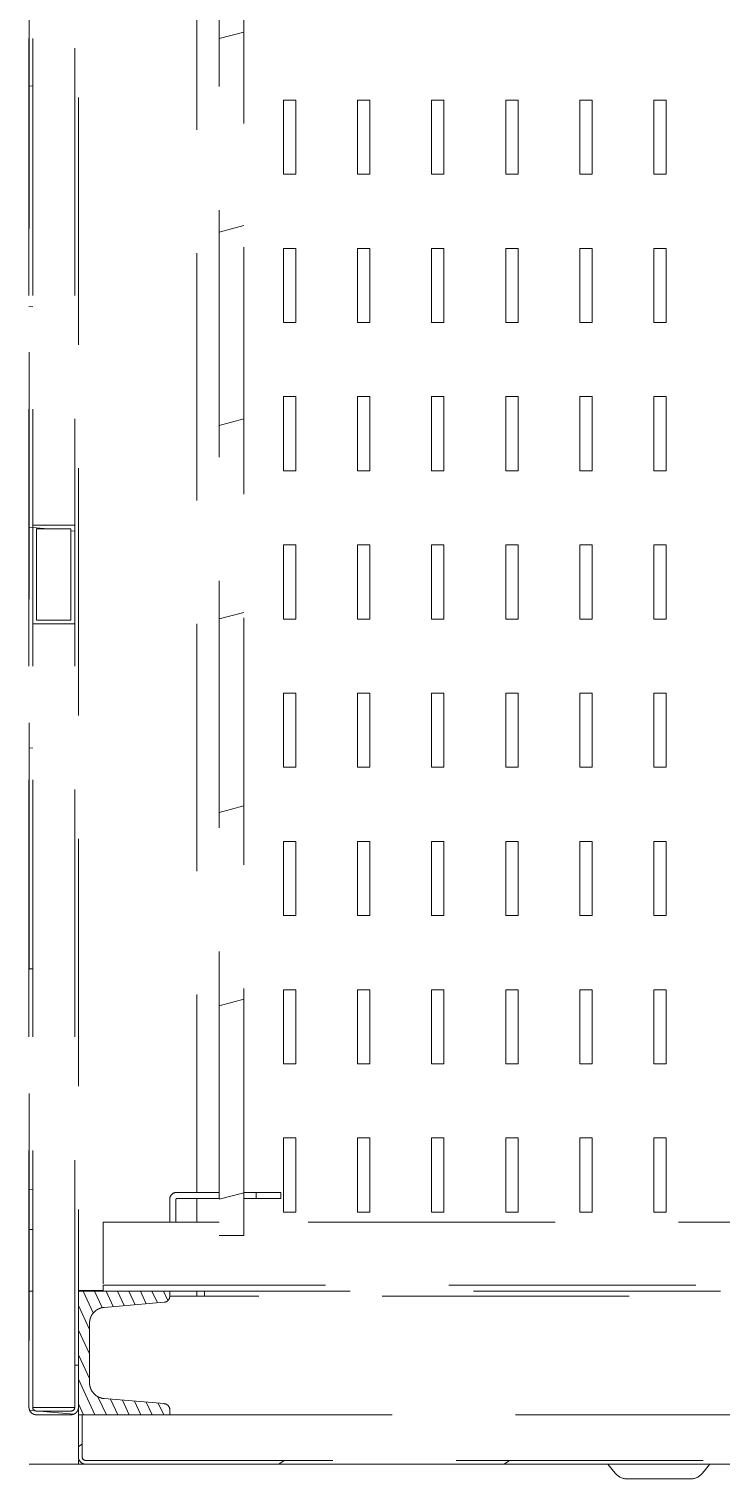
# Model space of a CAD drawing. Extents: x 3213259 to 3716512, y 332899 to 392399.
# Drawn here: x 3513283 to 3513633, y 362632 to 363366 of the extents above; entities that cross this region are included whole.
import ezdxf

# ---------------------------------------------------------------- set-up
doc = ezdxf.new("R2010")
doc.units = 0
doc.header["$LTSCALE"] = 1000
doc.header["$MEASUREMENT"] = 0
doc.linetypes.add('HIDDEN', pattern=[0.375, 0.25, -0.125])

# ---------------------------------------------------------------- blocks, each defined once
blk = doc.blocks.new('接地电阻3')
at = {"color": 5, "linetype": 'HIDDEN', "lineweight": 0, "ltscale": 0.5}
for p, q in [((193802.07, -74481.67), (193833.71, -74481.67)), ((194136.61, -74489.17), (192636.61, -74489.17)), ((192636.61, -74489.17), (194136.61, -74489.17)), ((194107.89, -74489.17), (192665.39, -74489.17)), ((194107.89, -74489.17), (192665.39, -74489.17)), ((194107.89, -74491.05), (192665.39, -74491.05)), ((194107.89, -74491.05), (192665.39, -74491.05)), ((193795.83, -74484.6), (193792.01, -74489.17)), ((193839.95, -74484.6), (193843.77, -74489.17)), ((193893.43, -74491.05), (193896.11, -74489.17)), ((194007.52, -74491.05), (194010.2, -74489.17)), ((194109.76, -74489.17), (194111.64, -74489.17)), ((194111.64, -74489.17), (194111.64, -74491.3)), ((194136.61, -75989.17), (194136.61, -74489.17)), ((194109.76, -74492.92), (194109.76, -74514.17)), ((194109.76, -74492.92), (194109.76, -74514.17)), ((194109.76, -74499.34), (194111.64, -74498.03)), ((194111.64, -74492.92), (194111.64, -75985.42)), ((194111.64, -74492.92), (194111.64, -74514.17)), ((192640.39, -74514.17), (194132.89, -74514.17)), ((194065.39, -74514.17), (194065.39, -74516.67)), ((194111.64, -74514.17), (194065.39, -74514.17)), ((194065.39, -74514.17), (194065.39, -74516.67)), ((194068.25, -74519.79), (194098.58, -74522.36)), ((194068.25, -74519.79), (194098.58, -74522.36)), ((194071.22, -74520.04), (194068.48, -74514.17)), ((194077.26, -74520.55), (194074.28, -74514.17)), ((194083.3, -74521.06), (194080.08, -74514.17)), ((194089.33, -74521.57), (194085.88, -74514.17)), ((194095.37, -74522.09), (194091.68, -74514.17)), ((194101.74, -74523.3), (194097.48, -74514.17)), ((194111.64, -74532.1), (194103.28, -74514.17)), ((194111.64, -74519.66), (194109.08, -74514.17)), ((194109.76, -74514.17), (194111.64, -74514.17)), ((194111.64, -74576.67), (194111.64, -74514.17)), ((194111.64, -74517.92), (194111.64, -74539.17)), ((194113.51, -74517.92), (194113.51, -75960.42)), ((194113.51, -74517.92), (194113.51, -74539.17)), ((194113.77, -74517.92), (194132.89, -74517.92)), ((194113.85, -74514.5), (194131.51, -74516.05)), ((194132.89, -74514.17), (194115.39, -74514.17)), ((194132.89, -74516.05), (194115.39, -74516.05)), ((194132.89, -74516.05), (194115.39, -74516.05)), ((194132.99, -74517.92), (194134.53, -74517.92)), ((194133.72, -74516.24), (194136.35, -74516.47)), ((194134.76, -74517.92), (194134.76, -75960.42)), ((194134.76, -74576.67), (194134.76, -74517.92)), ((194136.64, -74517.92), (194136.64, -75960.42)), ((194136.64, -74576.67), (194136.64, -74517.92)), ((194106.01, -74530.45), (194106.01, -74560.39)), ((194106.01, -74530.45), (194106.01, -74560.39)), ((194111.64, -74544.54), (194106.01, -74532.47)), ((194113.51, -74539.17), (194111.64, -74539.17)), ((194113.51, -74539.17), (194111.64, -74539.17)), ((194111.64, -74556.97), (194106.01, -74544.91)), ((194111.64, -74569.41), (194106.01, -74557.35)), ((194068.63, -74576.67), (194066.39, -74571.88)), ((194098.58, -74568.49), (194068.25, -74571.06)), ((194098.58, -74568.49), (194068.25, -74571.06)), ((194074.43, -74576.67), (194071.68, -74570.77)), ((194080.23, -74576.67), (194077.26, -74570.3)), ((194086.03, -74576.67), (194082.83, -74569.82)), ((194091.83, -74576.67), (194088.41, -74569.35)), ((194097.63, -74576.67), (194093.99, -74568.88)), ((194103.43, -74576.67), (194099.55, -74568.35)), ((194109.23, -74576.67), (194104.09, -74565.65)), ((192661.64, -74576.67), (194111.64, -74576.67)), ((192707.89, -74574.17), (194065.39, -74574.17)), ((194047.89, -74574.17), (194047.89, -74576.67)), ((194051.64, -74574.17), (194051.64, -74576.67)), ((194065.39, -74574.17), (194065.39, -74576.67)), ((194065.39, -74574.17), (194065.39, -74576.67)), ((194065.39, -74576.67), (194111.64, -74576.67)), ((194099.14, -74579.8), (194099.14, -74576.67)), ((194099.14, -74577.05), (194111.64, -74577.05)), ((194134.76, -74576.67), (194136.64, -74576.67)), ((194134.76, -74576.67), (194136.64, -74576.67)), ((192674.14, -74579.8), (194099.14, -74579.8)), ((194099.14, -74580.42), (194099.14, -74611.67)), ((194027.89, -74604.8), (194027.89, -75873.55)), ((194040.39, -74604.8), (194027.89, -74604.8)), ((194040.39, -74604.8), (194027.89, -74604.8)), ((194027.89, -74604.8), (194027.89, -75873.55)), ((194040.39, -75873.55), (194040.39, -74604.8)), ((194040.39, -75873.55), (194040.39, -74604.8)), ((194134.76, -74607.92), (194136.64, -74607.92)), ((194134.76, -74607.92), (194136.64, -74607.92)), ((194134.76, -75960.42), (194134.76, -74607.92)), ((194136.64, -75960.42), (194136.64, -74607.92)), ((192745.39, -74611.67), (194027.89, -74611.67)), ((194040.39, -74611.67), (194099.14, -74611.67)), ((194051.64, -74623.55), (194051.64, -74611.67)), ((194062.26, -74623.17), (194062.26, -74611.67)), ((194065.39, -74623.17), (194065.39, -74611.67)), ((193814.14, -74654.17), (193814.14, -74616.67)), ((193814.14, -74616.67), (193820.39, -74616.67)), ((193820.39, -74616.67), (193820.39, -74654.17)), ((193851.64, -74654.17), (193851.64, -74616.67)), ((193851.64, -74616.67), (193857.89, -74616.67)), ((193857.89, -74616.67), (193857.89, -74654.17)), ((193889.14, -74654.17), (193889.14, -74616.67)), ((193889.14, -74616.67), (193895.39, -74616.67)), ((193895.39, -74616.67), (193895.39, -74654.17)), ((193926.64, -74654.17), (193926.64, -74616.67)), ((193926.64, -74616.67), (193932.89, -74616.67)), ((193932.89, -74616.67), (193932.89, -74654.17)), ((193964.14, -74654.17), (193964.14, -74616.67)), ((193964.14, -74616.67), (193970.39, -74616.67)), ((193970.39, -74616.67), (193970.39, -74654.17)), ((194001.64, -74654.17), (194001.64, -74616.67)), ((194001.64, -74616.67), (194007.89, -74616.67)), ((194007.89, -74616.67), (194007.89, -74654.17)), ((194009.14, -74626.67), (194009.14, -74623.55)), ((194009.14, -74623.55), (194027.89, -74623.55)), ((194021.64, -74626.67), (194021.64, -74623.55)), ((194040.39, -74623.15), (194027.89, -74626.5)), ((194040.39, -74623.55), (194061.89, -74623.55)), ((194009.14, -74626.67), (194027.89, -74626.67)), ((194040.39, -74626.67), (194061.89, -74626.67)), ((194051.64, -75851.67), (194051.64, -74626.67)), ((194134.76, -74627.99), (194136.64, -74628.16)), ((193820.39, -74654.17), (193814.14, -74654.17)), ((193857.89, -74654.17), (193851.64, -74654.17)), ((193895.39, -74654.17), (193889.14, -74654.17)), ((193932.89, -74654.17), (193926.64, -74654.17)), ((193970.39, -74654.17), (193964.14, -74654.17)), ((194007.89, -74654.17), (194001.64, -74654.17)), ((193814.14, -74729.17), (193814.14, -74691.67)), ((193814.14, -74691.67), (193820.39, -74691.67)), ((193820.39, -74691.67), (193820.39, -74729.17)), ((193851.64, -74729.17), (193851.64, -74691.67)), ((193851.64, -74691.67), (193857.89, -74691.67)), ((193857.89, -74691.67), (193857.89, -74729.17)), ((193889.14, -74729.17), (193889.14, -74691.67)), ((193889.14, -74691.67), (193895.39, -74691.67)), ((193895.39, -74691.67), (193895.39, -74729.17)), ((193926.64, -74729.17), (193926.64, -74691.67)), ((193926.64, -74691.67), (193932.89, -74691.67)), ((193932.89, -74691.67), (193932.89, -74729.17)), ((193964.14, -74729.17), (193964.14, -74691.67)), ((193964.14, -74691.67), (193970.39, -74691.67)), ((193970.39, -74691.67), (193970.39, -74729.17)), ((194001.64, -74729.17), (194001.64, -74691.67)), ((194001.64, -74691.67), (194007.89, -74691.67)), ((194007.89, -74691.67), (194007.89, -74729.17)), ((194040.39, -74721), (194027.89, -74724.35)), ((193820.39, -74729.17), (193814.14, -74729.17)), ((193857.89, -74729.17), (193851.64, -74729.17)), ((193895.39, -74729.17), (193889.14, -74729.17)), ((193932.89, -74729.17), (193926.64, -74729.17)), ((193970.39, -74729.17), (193964.14, -74729.17)), ((194007.89, -74729.17), (194001.64, -74729.17)), ((194134.76, -74739.65), (194136.64, -74739.81)), ((193814.14, -74804.17), (193814.14, -74766.67)), ((193814.14, -74766.67), (193820.39, -74766.67)), ((193820.39, -74766.67), (193820.39, -74804.17)), ((193851.64, -74804.17), (193851.64, -74766.67)), ((193851.64, -74766.67), (193857.89, -74766.67)), ((193857.89, -74766.67), (193857.89, -74804.17)), ((193889.14, -74804.17), (193889.14, -74766.67)), ((193889.14, -74766.67), (193895.39, -74766.67)), ((193895.39, -74766.67), (193895.39, -74804.17)), ((193926.64, -74804.17), (193926.64, -74766.67)), ((193926.64, -74766.67), (193932.89, -74766.67)), ((193932.89, -74766.67), (193932.89, -74804.17)), ((193964.14, -74804.17), (193964.14, -74766.67)), ((193964.14, -74766.67), (193970.39, -74766.67)), ((193970.39, -74766.67), (193970.39, -74804.17)), ((194001.64, -74804.17), (194001.64, -74766.67)), ((194001.64, -74766.67), (194007.89, -74766.67)), ((194007.89, -74766.67), (194007.89, -74804.17)), ((193820.39, -74804.17), (193814.14, -74804.17)), ((193857.89, -74804.17), (193851.64, -74804.17)), ((193895.39, -74804.17), (193889.14, -74804.17)), ((193932.89, -74804.17), (193926.64, -74804.17)), ((193970.39, -74804.17), (193964.14, -74804.17)), ((194007.89, -74804.17), (194001.64, -74804.17)), ((194040.39, -74818.86), (194027.89, -74822.21)), ((193814.14, -74879.17), (193814.14, -74841.67)), ((193814.14, -74841.67), (193820.39, -74841.67)), ((193820.39, -74841.67), (193820.39, -74879.17)), ((193851.64, -74879.17), (193851.64, -74841.67)), ((193851.64, -74841.67), (193857.89, -74841.67)), ((193857.89, -74841.67), (193857.89, -74879.17)), ((193889.14, -74879.17), (193889.14, -74841.67)), ((193889.14, -74841.67), (193895.39, -74841.67)), ((193895.39, -74841.67), (193895.39, -74879.17)), ((193926.64, -74879.17), (193926.64, -74841.67)), ((193926.64, -74841.67), (193932.89, -74841.67)), ((193932.89, -74841.67), (193932.89, -74879.17)), ((193964.14, -74879.17), (193964.14, -74841.67)), ((193964.14, -74841.67), (193970.39, -74841.67)), ((193970.39, -74841.67), (193970.39, -74879.17)), ((194001.64, -74879.17), (194001.64, -74841.67)), ((194001.64, -74841.67), (194007.89, -74841.67)), ((194007.89, -74841.67), (194007.89, -74879.17)), ((194134.76, -74851.31), (194136.64, -74851.47)), ((193820.39, -74879.17), (193814.14, -74879.17)), ((193857.89, -74879.17), (193851.64, -74879.17)), ((193895.39, -74879.17), (193889.14, -74879.17)), ((193932.89, -74879.17), (193926.64, -74879.17)), ((193970.39, -74879.17), (193964.14, -74879.17)), ((194007.89, -74879.17), (194001.64, -74879.17)), ((194136.61, -75989.17), (194136.61, -74887.41)), ((193814.14, -74954.17), (193814.14, -74916.67)), ((193814.14, -74916.67), (193820.39, -74916.67)), ((193820.39, -74916.67), (193820.39, -74954.17)), ((193851.64, -74954.17), (193851.64, -74916.67)), ((193851.64, -74916.67), (193857.89, -74916.67)), ((193857.89, -74916.67), (193857.89, -74954.17)), ((193889.14, -74954.17), (193889.14, -74916.67)), ((193889.14, -74916.67), (193895.39, -74916.67)), ((193895.39, -74916.67), (193895.39, -74954.17)), ((193926.64, -74954.17), (193926.64, -74916.67)), ((193926.64, -74916.67), (193932.89, -74916.67)), ((193932.89, -74916.67), (193932.89, -74954.17)), ((193964.14, -74954.17), (193964.14, -74916.67)), ((193964.14, -74916.67), (193970.39, -74916.67)), ((193970.39, -74916.67), (193970.39, -74954.17)), ((194001.64, -74954.17), (194001.64, -74916.67)), ((194001.64, -74916.67), (194007.89, -74916.67)), ((194007.89, -74916.67), (194007.89, -74954.17)), ((194040.39, -74916.71), (194027.89, -74920.06)), ((194134.76, -74914.17), (194113.51, -74914.17)), ((194113.51, -74914.17), (194113.51, -74964.17)), ((194134.76, -74914.17), (194113.51, -74914.17)), ((194115.39, -74916.05), (194115.39, -74962.3)), ((194132.89, -74916.05), (194115.39, -74916.05)), ((194115.39, -74916.05), (194115.39, -74962.3)), ((194132.89, -74916.05), (194115.39, -74916.05)), ((194132.89, -74962.3), (194132.89, -74916.05)), ((194132.89, -74962.3), (194132.89, -74916.05)), ((194134.76, -74964.17), (194134.76, -74914.17)), ((193820.39, -74954.17), (193814.14, -74954.17)), ((193857.89, -74954.17), (193851.64, -74954.17)), ((193895.39, -74954.17), (193889.14, -74954.17)), ((193932.89, -74954.17), (193926.64, -74954.17)), ((193970.39, -74954.17), (193964.14, -74954.17)), ((194007.89, -74954.17), (194001.64, -74954.17)), ((194113.51, -74961.11), (194115.39, -74961.27)), ((194113.51, -74964.17), (194134.76, -74964.17)), ((194113.51, -74964.17), (194134.76, -74964.17)), ((194115.39, -74962.3), (194132.89, -74962.3)), ((194115.39, -74962.3), (194132.89, -74962.3)), ((194127.15, -74962.3), (194134.76, -74962.96)), ((194134.76, -74962.96), (194136.64, -74963.13)), ((193814.14, -75029.17), (193814.14, -74991.67)), ((193814.14, -74991.67), (193820.39, -74991.67)), ((193820.39, -74991.67), (193820.39, -75029.17)), ((193851.64, -75029.17), (193851.64, -74991.67)), ((193851.64, -74991.67), (193857.89, -74991.67)), ((193857.89, -74991.67), (193857.89, -75029.17)), ((193889.14, -75029.17), (193889.14, -74991.67)), ((193889.14, -74991.67), (193895.39, -74991.67)), ((193895.39, -74991.67), (193895.39, -75029.17)), ((193926.64, -75029.17), (193926.64, -74991.67)), ((193926.64, -74991.67), (193932.89, -74991.67)), ((193932.89, -74991.67), (193932.89, -75029.17)), ((193964.14, -75029.17), (193964.14, -74991.67)), ((193964.14, -74991.67), (193970.39, -74991.67)), ((193970.39, -74991.67), (193970.39, -75029.17)), ((194001.64, -75029.17), (194001.64, -74991.67)), ((194001.64, -74991.67), (194007.89, -74991.67)), ((194007.89, -74991.67), (194007.89, -75029.17)), ((194040.39, -75014.57), (194027.89, -75017.92)), ((193820.39, -75029.17), (193814.14, -75029.17)), ((193857.89, -75029.17), (193851.64, -75029.17)), ((193895.39, -75029.17), (193889.14, -75029.17)), ((193932.89, -75029.17), (193926.64, -75029.17)), ((193970.39, -75029.17), (193964.14, -75029.17)), ((194007.89, -75029.17), (194001.64, -75029.17)), ((193814.14, -75104.17), (193814.14, -75066.67)), ((193814.14, -75066.67), (193820.39, -75066.67)), ((193820.39, -75066.67), (193820.39, -75104.17)), ((193851.64, -75104.17), (193851.64, -75066.67)), ((193851.64, -75066.67), (193857.89, -75066.67)), ((193857.89, -75066.67), (193857.89, -75104.17)), ((193889.14, -75104.17), (193889.14, -75066.67)), ((193889.14, -75066.67), (193895.39, -75066.67)), ((193895.39, -75066.67), (193895.39, -75104.17)), ((193926.64, -75104.17), (193926.64, -75066.67)), ((193926.64, -75066.67), (193932.89, -75066.67)), ((193932.89, -75066.67), (193932.89, -75104.17)), ((193964.14, -75104.17), (193964.14, -75066.67)), ((193964.14, -75066.67), (193970.39, -75066.67)), ((193970.39, -75066.67), (193970.39, -75104.17)), ((194001.64, -75104.17), (194001.64, -75066.67)), ((194001.64, -75066.67), (194007.89, -75066.67)), ((194007.89, -75066.67), (194007.89, -75104.17)), ((194134.76, -75074.62), (194136.64, -75074.79)), ((193820.39, -75104.17), (193814.14, -75104.17)), ((193857.89, -75104.17), (193851.64, -75104.17)), ((193895.39, -75104.17), (193889.14, -75104.17)), ((193932.89, -75104.17), (193926.64, -75104.17)), ((193970.39, -75104.17), (193964.14, -75104.17)), ((194007.89, -75104.17), (194001.64, -75104.17)), ((194040.39, -75112.42), (194027.89, -75115.77)), ((193814.14, -75179.17), (193814.14, -75141.67)), ((193814.14, -75141.67), (193820.39, -75141.67)), ((193820.39, -75141.67), (193820.39, -75179.17)), ((193851.64, -75179.17), (193851.64, -75141.67)), ((193851.64, -75141.67), (193857.89, -75141.67)), ((193857.89, -75141.67), (193857.89, -75179.17)), ((193889.14, -75179.17), (193889.14, -75141.67)), ((193889.14, -75141.67), (193895.39, -75141.67)), ((193895.39, -75141.67), (193895.39, -75179.17)), ((193926.64, -75179.17), (193926.64, -75141.67)), ((193926.64, -75141.67), (193932.89, -75141.67)), ((193932.89, -75141.67), (193932.89, -75179.17)), ((193964.14, -75179.17), (193964.14, -75141.67)), ((193964.14, -75141.67), (193970.39, -75141.67)), ((193970.39, -75141.67), (193970.39, -75179.17)), ((194001.64, -75179.17), (194001.64, -75141.67)), ((194001.64, -75141.67), (194007.89, -75141.67)), ((194007.89, -75141.67), (194007.89, -75179.17)), ((193820.39, -75179.17), (193814.14, -75179.17)), ((193857.89, -75179.17), (193851.64, -75179.17)), ((193895.39, -75179.17), (193889.14, -75179.17)), ((193932.89, -75179.17), (193926.64, -75179.17)), ((193970.39, -75179.17), (193964.14, -75179.17)), ((194007.89, -75179.17), (194001.64, -75179.17)), ((194134.76, -75186.28), (194136.64, -75186.44)), ((194040.39, -75210.27), (194027.89, -75213.62))]:
    blk.add_line(p, q, dxfattribs=at)
for centre, radius, start, end in [((193802.07, -74489.8), 8.12, 90, 140.19443), ((193833.71, -74489.8), 8.12, 39.80557, 90), ((194107.89, -74492.92), 3.75, 0, 90), ((194107.89, -74492.92), 1.88, 0, 90), ((194068.51, -74516.67), 3.12, 180, 265.15717), ((194115.39, -74517.92), 3.75, 90, 180), ((194115.39, -74517.92), 1.88, 90, 180), ((194132.89, -74517.92), 3.75, 0, 90), ((194132.89, -74517.92), 1.88, 0, 90), ((194097.89, -74530.45), 8.12, 0, 85.15717), ((194097.89, -74560.39), 8.12, 274.84283, 0), ((194068.51, -74574.17), 3.12, 94.84283, 180), ((194061.89, -74623.17), 0.375, 270, 0), ((194061.89, -74623.17), 3.5, 270, 0)]:
    blk.add_arc(centre, radius, start, end, dxfattribs=at)
for points, start_tangent, end_tangent in [([(194111.64, -74492.92), (194111.64, -74492.84), (194111.64, -74492.8), (194111.64, -74492.76), (194111.63, -74492.71), (194111.63, -74492.67), (194111.63, -74492.63), (194111.62, -74492.59), (194111.62, -74492.54), (194111.62, -74492.5), (194111.61, -74492.46), (194111.61, -74492.41), (194111.6, -74492.37), (194111.59, -74492.33), (194111.58, -74492.28), (194111.58, -74492.24), (194111.57, -74492.2), (194111.56, -74492.15), (194111.55, -74492.11), (194111.54, -74492.07), (194111.53, -74492.02), (194111.52, -74491.98), (194111.51, -74491.94), (194111.49, -74491.89), (194111.48, -74491.85), (194111.47, -74491.8), (194111.45, -74491.76), (194111.44, -74491.72), (194111.43, -74491.67), (194111.41, -74491.63), (194111.39, -74491.59), (194111.38, -74491.54), (194111.36, -74491.5), (194111.34, -74491.46), (194111.32, -74491.41), (194111.3, -74491.37), (194111.28, -74491.33), (194111.26, -74491.29), (194111.24, -74491.24), (194111.22, -74491.2), (194111.2, -74491.16), (194111.18, -74491.12), (194111.15, -74491.08), (194111.13, -74491.03), (194111.1, -74490.99), (194111.08, -74490.95), (194111.05, -74490.91), (194111.03, -74490.87), (194111, -74490.83), (194110.97, -74490.79), (194110.95, -74490.75), (194110.92, -74490.71), (194110.89, -74490.67), (194110.86, -74490.64), (194110.83, -74490.6), (194110.8, -74490.56), (194110.77, -74490.52), (194110.74, -74490.49), (194110.71, -74490.45), (194110.67, -74490.41), (194110.64, -74490.38), (194110.61, -74490.34), (194110.58, -74490.31), (194110.54, -74490.27), (194110.51, -74490.24), (194110.47, -74490.2), (194110.44, -74490.17), (194110.4, -74490.14), (194110.36, -74490.11), (194110.33, -74490.07), (194110.29, -74490.04), (194110.25, -74490.01), (194110.22, -74489.98), (194110.18, -74489.95), (194110.14, -74489.92), (194110.1, -74489.89), (194110.06, -74489.87), (194110.02, -74489.84), (194109.98, -74489.81), (194109.94, -74489.78), (194109.9, -74489.76), (194109.86, -74489.73), (194109.82, -74489.71), (194109.78, -74489.68), (194109.74, -74489.66), (194109.7, -74489.64), (194109.65, -74489.61), (194109.61, -74489.59), (194109.57, -74489.57), (194109.53, -74489.55), (194109.48, -74489.53), (194109.44, -74489.51), (194109.4, -74489.49), (194109.36, -74489.47), (194109.31, -74489.45), (194109.27, -74489.44), (194109.23, -74489.42), (194109.18, -74489.4), (194109.14, -74489.39), (194109.1, -74489.37), (194109.05, -74489.36), (194109.01, -74489.34), (194108.97, -74489.33), (194108.92, -74489.32), (194108.88, -74489.31), (194108.83, -74489.29), (194108.79, -74489.28), (194108.75, -74489.27), (194108.7, -74489.26), (194108.66, -74489.25), (194108.62, -74489.24), (194108.57, -74489.24), (194108.53, -74489.23), (194108.49, -74489.22), (194108.44, -74489.21), (194108.4, -74489.21), (194108.36, -74489.2), (194108.31, -74489.2), (194108.27, -74489.19), (194108.23, -74489.19), (194108.18, -74489.18), (194108.14, -74489.18), (194108.1, -74489.18), (194108.06, -74489.18), (194108.01, -74489.18), (194107.97, -74489.17), (194107.89, -74489.17)], (0, 1), (-1, 0)), ([(194109.76, -74492.92), (194109.76, -74492.88), (194109.76, -74492.84), (194109.76, -74492.8), (194109.76, -74492.75), (194109.75, -74492.71), (194109.75, -74492.67), (194109.74, -74492.63), (194109.73, -74492.58), (194109.72, -74492.54), (194109.72, -74492.49), (194109.7, -74492.45), (194109.69, -74492.41), (194109.68, -74492.36), (194109.66, -74492.32), (194109.65, -74492.28), (194109.63, -74492.23), (194109.62, -74492.19), (194109.6, -74492.15), (194109.58, -74492.1), (194109.56, -74492.06), (194109.53, -74492.02), (194109.51, -74491.98), (194109.48, -74491.94), (194109.46, -74491.9), (194109.43, -74491.86), (194109.4, -74491.82), (194109.38, -74491.78), (194109.35, -74491.74), (194109.31, -74491.7), (194109.28, -74491.67), (194109.25, -74491.63), (194109.22, -74491.6), (194109.18, -74491.56), (194109.15, -74491.53), (194109.11, -74491.5), (194109.07, -74491.47), (194109.03, -74491.44), (194108.99, -74491.41), (194108.96, -74491.38), (194108.92, -74491.35), (194108.88, -74491.33), (194108.83, -74491.3), (194108.79, -74491.28), (194108.75, -74491.26), (194108.71, -74491.24), (194108.67, -74491.22), (194108.62, -74491.2), (194108.58, -74491.18), (194108.54, -74491.16), (194108.49, -74491.15), (194108.45, -74491.13), (194108.41, -74491.12), (194108.36, -74491.11), (194108.32, -74491.1), (194108.27, -74491.09), (194108.23, -74491.08), (194108.19, -74491.07), (194108.14, -74491.07), (194108.1, -74491.06), (194108.06, -74491.06), (194108.02, -74491.05), (194107.97, -74491.05), (194107.93, -74491.05), (194107.89, -74491.05)], (0, 1), (-1, 0)), ([(194065.39, -74516.67), (194065.39, -74516.74), (194065.39, -74516.81), (194065.4, -74516.87), (194065.4, -74516.94), (194065.41, -74517.01), (194065.42, -74517.08), (194065.43, -74517.15), (194065.44, -74517.22), (194065.45, -74517.28), (194065.46, -74517.35), (194065.48, -74517.42), (194065.5, -74517.49), (194065.52, -74517.56), (194065.54, -74517.63), (194065.56, -74517.7), (194065.59, -74517.77), (194065.61, -74517.84), (194065.64, -74517.91), (194065.67, -74517.97), (194065.7, -74518.04), (194065.74, -74518.11), (194065.77, -74518.17), (194065.81, -74518.24), (194065.85, -74518.3), (194065.89, -74518.37), (194065.93, -74518.43), (194065.97, -74518.49), (194066.02, -74518.55), (194066.07, -74518.61), (194066.11, -74518.67), (194066.16, -74518.73), (194066.21, -74518.79), (194066.27, -74518.84), (194066.32, -74518.9), (194066.37, -74518.95), (194066.43, -74519), (194066.49, -74519.05), (194066.55, -74519.1), (194066.6, -74519.15), (194066.66, -74519.19), (194066.73, -74519.24), (194066.79, -74519.28), (194066.85, -74519.32), (194066.91, -74519.36), (194066.98, -74519.4), (194067.04, -74519.43), (194067.11, -74519.46), (194067.18, -74519.5), (194067.24, -74519.53), (194067.31, -74519.56), (194067.38, -74519.58), (194067.44, -74519.61), (194067.51, -74519.63), (194067.58, -74519.65), (194067.65, -74519.68), (194067.71, -74519.69), (194067.78, -74519.71), (194067.85, -74519.73), (194067.92, -74519.74), (194067.98, -74519.75), (194068.05, -74519.76), (194068.12, -74519.77), (194068.18, -74519.78), (194068.25, -74519.79)], (0, -1), (0.99643, -0.084423)), ([(194111.64, -74517.92), (194111.64, -74517.84), (194111.64, -74517.8), (194111.64, -74517.76), (194111.65, -74517.71), (194111.65, -74517.67), (194111.65, -74517.63), (194111.65, -74517.59), (194111.66, -74517.54), (194111.66, -74517.5), (194111.67, -74517.46), (194111.67, -74517.41), (194111.68, -74517.37), (194111.69, -74517.33), (194111.69, -74517.28), (194111.7, -74517.24), (194111.71, -74517.2), (194111.72, -74517.15), (194111.73, -74517.11), (194111.74, -74517.07), (194111.75, -74517.02), (194111.76, -74516.98), (194111.77, -74516.94), (194111.78, -74516.89), (194111.8, -74516.85), (194111.81, -74516.8), (194111.82, -74516.76), (194111.84, -74516.72), (194111.85, -74516.67), (194111.87, -74516.63), (194111.89, -74516.59), (194111.9, -74516.54), (194111.92, -74516.5), (194111.94, -74516.46), (194111.96, -74516.41), (194111.98, -74516.37), (194112, -74516.33), (194112.02, -74516.29), (194112.04, -74516.24), (194112.06, -74516.2), (194112.08, -74516.16), (194112.1, -74516.12), (194112.13, -74516.08), (194112.15, -74516.03), (194112.17, -74515.99), (194112.2, -74515.95), (194112.22, -74515.91), (194112.25, -74515.87), (194112.28, -74515.83), (194112.3, -74515.79), (194112.33, -74515.75), (194112.36, -74515.71), (194112.39, -74515.67), (194112.42, -74515.64), (194112.45, -74515.6), (194112.48, -74515.56), (194112.51, -74515.52), (194112.54, -74515.49), (194112.57, -74515.45), (194112.6, -74515.41), (194112.64, -74515.38), (194112.67, -74515.34), (194112.7, -74515.31), (194112.74, -74515.27), (194112.77, -74515.24), (194112.81, -74515.2), (194112.84, -74515.17), (194112.88, -74515.14), (194112.92, -74515.11), (194112.95, -74515.07), (194112.99, -74515.04), (194113.03, -74515.01), (194113.06, -74514.98), (194113.1, -74514.95), (194113.14, -74514.92), (194113.18, -74514.89), (194113.22, -74514.87), (194113.26, -74514.84), (194113.3, -74514.81), (194113.34, -74514.78), (194113.38, -74514.76), (194113.42, -74514.73), (194113.46, -74514.71), (194113.5, -74514.68), (194113.54, -74514.66), (194113.58, -74514.64), (194113.63, -74514.61), (194113.67, -74514.59), (194113.71, -74514.57), (194113.75, -74514.55), (194113.79, -74514.53), (194113.84, -74514.51), (194113.88, -74514.49), (194113.92, -74514.47), (194113.97, -74514.45), (194114.01, -74514.44), (194114.05, -74514.42), (194114.1, -74514.4), (194114.14, -74514.39), (194114.18, -74514.37), (194114.23, -74514.36), (194114.27, -74514.34), (194114.31, -74514.33), (194114.36, -74514.32), (194114.4, -74514.31), (194114.45, -74514.29), (194114.49, -74514.28), (194114.53, -74514.27), (194114.58, -74514.26), (194114.62, -74514.25), (194114.66, -74514.24), (194114.71, -74514.24), (194114.75, -74514.23), (194114.79, -74514.22), (194114.84, -74514.21), (194114.88, -74514.21), (194114.92, -74514.2), (194114.97, -74514.2), (194115.01, -74514.19), (194115.05, -74514.19), (194115.1, -74514.18), (194115.14, -74514.18), (194115.18, -74514.18), (194115.22, -74514.18), (194115.26, -74514.18), (194115.31, -74514.17), (194115.39, -74514.17)], (0, 1), (1, 0)), ([(194113.51, -74517.92), (194113.52, -74517.88), (194113.52, -74517.84), (194113.52, -74517.8), (194113.52, -74517.75), (194113.53, -74517.71), (194113.53, -74517.67), (194113.54, -74517.63), (194113.55, -74517.58), (194113.55, -74517.54), (194113.56, -74517.49), (194113.58, -74517.45), (194113.59, -74517.41), (194113.6, -74517.36), (194113.61, -74517.32), (194113.63, -74517.28), (194113.65, -74517.23), (194113.66, -74517.19), (194113.68, -74517.15), (194113.7, -74517.1), (194113.72, -74517.06), (194113.75, -74517.02), (194113.77, -74516.98), (194113.79, -74516.94), (194113.82, -74516.9), (194113.85, -74516.86), (194113.88, -74516.82), (194113.9, -74516.78), (194113.93, -74516.74), (194113.97, -74516.7), (194114, -74516.67), (194114.03, -74516.63), (194114.06, -74516.6), (194114.1, -74516.56), (194114.13, -74516.53), (194114.17, -74516.5), (194114.21, -74516.47), (194114.25, -74516.44), (194114.28, -74516.41), (194114.32, -74516.38), (194114.36, -74516.35), (194114.4, -74516.33), (194114.45, -74516.3), (194114.49, -74516.28), (194114.53, -74516.26), (194114.57, -74516.24), (194114.61, -74516.22), (194114.66, -74516.2), (194114.7, -74516.18), (194114.74, -74516.16), (194114.79, -74516.15), (194114.83, -74516.13), (194114.87, -74516.12), (194114.92, -74516.11), (194114.96, -74516.1), (194115, -74516.09), (194115.05, -74516.08), (194115.09, -74516.07), (194115.14, -74516.07), (194115.18, -74516.06), (194115.22, -74516.06), (194115.26, -74516.05), (194115.31, -74516.05), (194115.35, -74516.05), (194115.39, -74516.05)], (0, 1), (1, 0)), ([(194132.89, -74514.17), (194132.97, -74514.17), (194133.01, -74514.18), (194133.06, -74514.18), (194133.1, -74514.18), (194133.14, -74514.18), (194133.18, -74514.18), (194133.23, -74514.19), (194133.27, -74514.19), (194133.31, -74514.2), (194133.36, -74514.2), (194133.4, -74514.21), (194133.44, -74514.21), (194133.49, -74514.22), (194133.53, -74514.23), (194133.57, -74514.24), (194133.62, -74514.24), (194133.66, -74514.25), (194133.7, -74514.26), (194133.75, -74514.27), (194133.79, -74514.28), (194133.83, -74514.29), (194133.88, -74514.31), (194133.92, -74514.32), (194133.97, -74514.33), (194134.01, -74514.34), (194134.05, -74514.36), (194134.1, -74514.37), (194134.14, -74514.39), (194134.18, -74514.4), (194134.23, -74514.42), (194134.27, -74514.44), (194134.31, -74514.45), (194134.36, -74514.47), (194134.4, -74514.49), (194134.44, -74514.51), (194134.48, -74514.53), (194134.53, -74514.55), (194134.57, -74514.57), (194134.61, -74514.59), (194134.65, -74514.61), (194134.7, -74514.64), (194134.74, -74514.66), (194134.78, -74514.68), (194134.82, -74514.71), (194134.86, -74514.73), (194134.9, -74514.76), (194134.94, -74514.78), (194134.98, -74514.81), (194135.02, -74514.84), (194135.06, -74514.87), (194135.1, -74514.89), (194135.14, -74514.92), (194135.18, -74514.95), (194135.22, -74514.98), (194135.25, -74515.01), (194135.29, -74515.04), (194135.33, -74515.07), (194135.36, -74515.11), (194135.4, -74515.14), (194135.44, -74515.17), (194135.47, -74515.2), (194135.51, -74515.24), (194135.54, -74515.27), (194135.58, -74515.31), (194135.61, -74515.34), (194135.64, -74515.38), (194135.67, -74515.41), (194135.71, -74515.45), (194135.74, -74515.49), (194135.77, -74515.52), (194135.8, -74515.56), (194135.83, -74515.6), (194135.86, -74515.64), (194135.89, -74515.67), (194135.92, -74515.71), (194135.95, -74515.75), (194135.97, -74515.79), (194136, -74515.83), (194136.03, -74515.87), (194136.05, -74515.91), (194136.08, -74515.95), (194136.1, -74515.99), (194136.13, -74516.03), (194136.15, -74516.08), (194136.18, -74516.12), (194136.2, -74516.16), (194136.22, -74516.2), (194136.24, -74516.24), (194136.26, -74516.29), (194136.28, -74516.33), (194136.3, -74516.37), (194136.32, -74516.41), (194136.34, -74516.46), (194136.36, -74516.5), (194136.38, -74516.54), (194136.39, -74516.59), (194136.41, -74516.63), (194136.43, -74516.67), (194136.44, -74516.72), (194136.45, -74516.76), (194136.47, -74516.8), (194136.48, -74516.85), (194136.49, -74516.89), (194136.51, -74516.94), (194136.52, -74516.98), (194136.53, -74517.02), (194136.54, -74517.07), (194136.55, -74517.11), (194136.56, -74517.15), (194136.57, -74517.2), (194136.58, -74517.24), (194136.58, -74517.28), (194136.59, -74517.33), (194136.6, -74517.37), (194136.61, -74517.41), (194136.61, -74517.46), (194136.62, -74517.5), (194136.62, -74517.54), (194136.62, -74517.59), (194136.63, -74517.63), (194136.63, -74517.67), (194136.63, -74517.71), (194136.64, -74517.76), (194136.64, -74517.8), (194136.64, -74517.84), (194136.64, -74517.92)], (1, 0), (0, -1)), ([(194132.89, -74516.05), (194132.93, -74516.05), (194132.97, -74516.05), (194133.02, -74516.05), (194133.06, -74516.06), (194133.1, -74516.06), (194133.14, -74516.07), (194133.19, -74516.07), (194133.23, -74516.08), (194133.27, -74516.09), (194133.32, -74516.1), (194133.36, -74516.11), (194133.41, -74516.12), (194133.45, -74516.13), (194133.49, -74516.15), (194133.54, -74516.16), (194133.58, -74516.18), (194133.62, -74516.2), (194133.67, -74516.22), (194133.71, -74516.24), (194133.75, -74516.26), (194133.79, -74516.28), (194133.83, -74516.3), (194133.88, -74516.33), (194133.92, -74516.35), (194133.96, -74516.38), (194133.99, -74516.41), (194134.03, -74516.44), (194134.07, -74516.47), (194134.11, -74516.5), (194134.15, -74516.53), (194134.18, -74516.56), (194134.22, -74516.6), (194134.25, -74516.63), (194134.28, -74516.67), (194134.31, -74516.7), (194134.35, -74516.74), (194134.38, -74516.78), (194134.4, -74516.82), (194134.43, -74516.86), (194134.46, -74516.9), (194134.48, -74516.94), (194134.51, -74516.98), (194134.53, -74517.02), (194134.56, -74517.06), (194134.58, -74517.1), (194134.6, -74517.15), (194134.62, -74517.19), (194134.63, -74517.23), (194134.65, -74517.28), (194134.66, -74517.32), (194134.68, -74517.36), (194134.69, -74517.41), (194134.7, -74517.45), (194134.72, -74517.49), (194134.72, -74517.54), (194134.73, -74517.58), (194134.74, -74517.63), (194134.75, -74517.67), (194134.75, -74517.71), (194134.76, -74517.75), (194134.76, -74517.8), (194134.76, -74517.84), (194134.76, -74517.88), (194134.76, -74517.92)], (1, 0), (0, -1)), ([(194106.01, -74530.45), (194106.01, -74530.37), (194106.01, -74530.28), (194106.01, -74530.19), (194106.01, -74530.11), (194106, -74530.02), (194106, -74529.93), (194105.99, -74529.84), (194105.98, -74529.76), (194105.98, -74529.67), (194105.97, -74529.58), (194105.96, -74529.49), (194105.95, -74529.4), (194105.93, -74529.31), (194105.92, -74529.22), (194105.91, -74529.13), (194105.89, -74529.04), (194105.87, -74528.95), (194105.86, -74528.86), (194105.84, -74528.77), (194105.82, -74528.68), (194105.8, -74528.59), (194105.78, -74528.5), (194105.75, -74528.41), (194105.73, -74528.32), (194105.71, -74528.23), (194105.68, -74528.14), (194105.65, -74528.05), (194105.62, -74527.96), (194105.59, -74527.87), (194105.56, -74527.78), (194105.53, -74527.69), (194105.5, -74527.6), (194105.46, -74527.51), (194105.43, -74527.43), (194105.39, -74527.34), (194105.36, -74527.25), (194105.32, -74527.16), (194105.28, -74527.07), (194105.24, -74526.98), (194105.2, -74526.9), (194105.15, -74526.81), (194105.11, -74526.72), (194105.06, -74526.64), (194105.02, -74526.55), (194104.97, -74526.47), (194104.92, -74526.38), (194104.87, -74526.3), (194104.82, -74526.21), (194104.77, -74526.13), (194104.72, -74526.05), (194104.66, -74525.96), (194104.61, -74525.88), (194104.55, -74525.8), (194104.5, -74525.72), (194104.44, -74525.64), (194104.38, -74525.56), (194104.32, -74525.48), (194104.26, -74525.41), (194104.2, -74525.33), (194104.13, -74525.25), (194104.07, -74525.18), (194104, -74525.1), (194103.94, -74525.03), (194103.87, -74524.96), (194103.81, -74524.88), (194103.74, -74524.81), (194103.67, -74524.74), (194103.6, -74524.67), (194103.53, -74524.6), (194103.46, -74524.53), (194103.38, -74524.47), (194103.31, -74524.4), (194103.24, -74524.33), (194103.16, -74524.27), (194103.09, -74524.21), (194103.01, -74524.14), (194102.93, -74524.08), (194102.86, -74524.02), (194102.78, -74523.96), (194102.7, -74523.9), (194102.62, -74523.85), (194102.54, -74523.79), (194102.46, -74523.73), (194102.38, -74523.68), (194102.3, -74523.63), (194102.21, -74523.57), (194102.13, -74523.52), (194102.05, -74523.47), (194101.97, -74523.42), (194101.88, -74523.38), (194101.8, -74523.33), (194101.71, -74523.28), (194101.63, -74523.24), (194101.54, -74523.2), (194101.46, -74523.15), (194101.37, -74523.11), (194101.28, -74523.07), (194101.2, -74523.03), (194101.11, -74522.99), (194101.02, -74522.96), (194100.94, -74522.92), (194100.85, -74522.89), (194100.76, -74522.85), (194100.67, -74522.82), (194100.59, -74522.79), (194100.5, -74522.76), (194100.41, -74522.73), (194100.32, -74522.7), (194100.23, -74522.67), (194100.15, -74522.65), (194100.06, -74522.62), (194099.97, -74522.6), (194099.88, -74522.58), (194099.79, -74522.55), (194099.71, -74522.53), (194099.62, -74522.51), (194099.53, -74522.49), (194099.44, -74522.48), (194099.36, -74522.46), (194099.27, -74522.45), (194099.18, -74522.43), (194099.09, -74522.42), (194099.01, -74522.4), (194098.92, -74522.39), (194098.83, -74522.38), (194098.75, -74522.37), (194098.66, -74522.36), (194098.58, -74522.36)], (0, 1), (-0.99643, 0.084423)), ([(194098.58, -74568.49), (194098.66, -74568.48), (194098.75, -74568.47), (194098.83, -74568.46), (194098.92, -74568.45), (194099.01, -74568.44), (194099.09, -74568.43), (194099.18, -74568.42), (194099.27, -74568.4), (194099.36, -74568.39), (194099.44, -74568.37), (194099.53, -74568.35), (194099.62, -74568.33), (194099.71, -74568.31), (194099.79, -74568.29), (194099.88, -74568.27), (194099.97, -74568.25), (194100.06, -74568.22), (194100.15, -74568.2), (194100.23, -74568.17), (194100.32, -74568.15), (194100.41, -74568.12), (194100.5, -74568.09), (194100.59, -74568.06), (194100.67, -74568.03), (194100.76, -74567.99), (194100.85, -74567.96), (194100.94, -74567.93), (194101.02, -74567.89), (194101.11, -74567.85), (194101.2, -74567.82), (194101.28, -74567.78), (194101.37, -74567.74), (194101.46, -74567.69), (194101.54, -74567.65), (194101.63, -74567.61), (194101.71, -74567.56), (194101.8, -74567.52), (194101.88, -74567.47), (194101.97, -74567.42), (194102.05, -74567.37), (194102.13, -74567.32), (194102.21, -74567.27), (194102.3, -74567.22), (194102.38, -74567.17), (194102.46, -74567.11), (194102.54, -74567.06), (194102.62, -74567), (194102.7, -74566.94), (194102.78, -74566.88), (194102.86, -74566.82), (194102.93, -74566.76), (194103.01, -74566.7), (194103.09, -74566.64), (194103.16, -74566.58), (194103.24, -74566.51), (194103.31, -74566.45), (194103.38, -74566.38), (194103.46, -74566.31), (194103.53, -74566.25), (194103.6, -74566.18), (194103.67, -74566.11), (194103.74, -74566.04), (194103.81, -74565.96), (194103.87, -74565.89), (194103.94, -74565.82), (194104, -74565.74), (194104.07, -74565.67), (194104.13, -74565.59), (194104.2, -74565.52), (194104.26, -74565.44), (194104.32, -74565.36), (194104.38, -74565.28), (194104.44, -74565.21), (194104.5, -74565.13), (194104.55, -74565.04), (194104.61, -74564.96), (194104.66, -74564.88), (194104.72, -74564.8), (194104.77, -74564.72), (194104.82, -74564.63), (194104.87, -74564.55), (194104.92, -74564.47), (194104.97, -74564.38), (194105.02, -74564.3), (194105.06, -74564.21), (194105.11, -74564.12), (194105.15, -74564.04), (194105.2, -74563.95), (194105.24, -74563.86), (194105.28, -74563.77), (194105.32, -74563.69), (194105.36, -74563.6), (194105.39, -74563.51), (194105.43, -74563.42), (194105.46, -74563.33), (194105.5, -74563.24), (194105.53, -74563.15), (194105.56, -74563.06), (194105.59, -74562.97), (194105.62, -74562.89), (194105.65, -74562.8), (194105.68, -74562.71), (194105.71, -74562.62), (194105.73, -74562.53), (194105.75, -74562.43), (194105.78, -74562.34), (194105.8, -74562.25), (194105.82, -74562.16), (194105.84, -74562.07), (194105.86, -74561.98), (194105.87, -74561.89), (194105.89, -74561.8), (194105.91, -74561.71), (194105.92, -74561.63), (194105.93, -74561.54), (194105.95, -74561.45), (194105.96, -74561.36), (194105.97, -74561.27), (194105.98, -74561.18), (194105.98, -74561.09), (194105.99, -74561), (194106, -74560.92), (194106, -74560.83), (194106.01, -74560.74), (194106.01, -74560.65), (194106.01, -74560.57), (194106.01, -74560.48), (194106.01, -74560.39)], (0.99643, 0.084423), (0, 1)), ([(194068.25, -74571.06), (194068.18, -74571.07), (194068.12, -74571.07), (194068.05, -74571.08), (194067.98, -74571.09), (194067.92, -74571.11), (194067.85, -74571.12), (194067.78, -74571.14), (194067.71, -74571.15), (194067.65, -74571.17), (194067.58, -74571.19), (194067.51, -74571.21), (194067.44, -74571.24), (194067.38, -74571.26), (194067.31, -74571.29), (194067.24, -74571.32), (194067.18, -74571.35), (194067.11, -74571.38), (194067.04, -74571.42), (194066.98, -74571.45), (194066.91, -74571.49), (194066.85, -74571.53), (194066.79, -74571.57), (194066.73, -74571.61), (194066.66, -74571.65), (194066.6, -74571.7), (194066.55, -74571.75), (194066.49, -74571.8), (194066.43, -74571.85), (194066.37, -74571.9), (194066.32, -74571.95), (194066.27, -74572), (194066.21, -74572.06), (194066.16, -74572.12), (194066.11, -74572.17), (194066.07, -74572.23), (194066.02, -74572.29), (194065.97, -74572.35), (194065.93, -74572.42), (194065.89, -74572.48), (194065.85, -74572.54), (194065.81, -74572.61), (194065.77, -74572.67), (194065.74, -74572.74), (194065.7, -74572.81), (194065.67, -74572.87), (194065.64, -74572.94), (194065.61, -74573.01), (194065.59, -74573.08), (194065.56, -74573.15), (194065.54, -74573.22), (194065.52, -74573.28), (194065.5, -74573.35), (194065.48, -74573.42), (194065.46, -74573.49), (194065.45, -74573.56), (194065.44, -74573.63), (194065.43, -74573.7), (194065.42, -74573.77), (194065.41, -74573.84), (194065.4, -74573.91), (194065.4, -74573.97), (194065.39, -74574.04), (194065.39, -74574.11), (194065.39, -74574.17)], (-0.99643, -0.084423), (0, -1))]:
    blk.add_spline(points, degree=3, dxfattribs=dict(at, start_tangent=start_tangent, end_tangent=end_tangent))
blk = doc.blocks.new('A$C7E8A31B8')
at = {"color": 5, "rotation": 180}
blk.add_blockref('接地电阻3', (196836.69, -73997.62), dxfattribs=at)

msp = doc.modelspace()

# ---------------------------------------------------------------- block references
msp.add_blockref('A$C7E8A31B8', (3510582.884, 362148.196))

doc.saveas('drawing.dxf')
